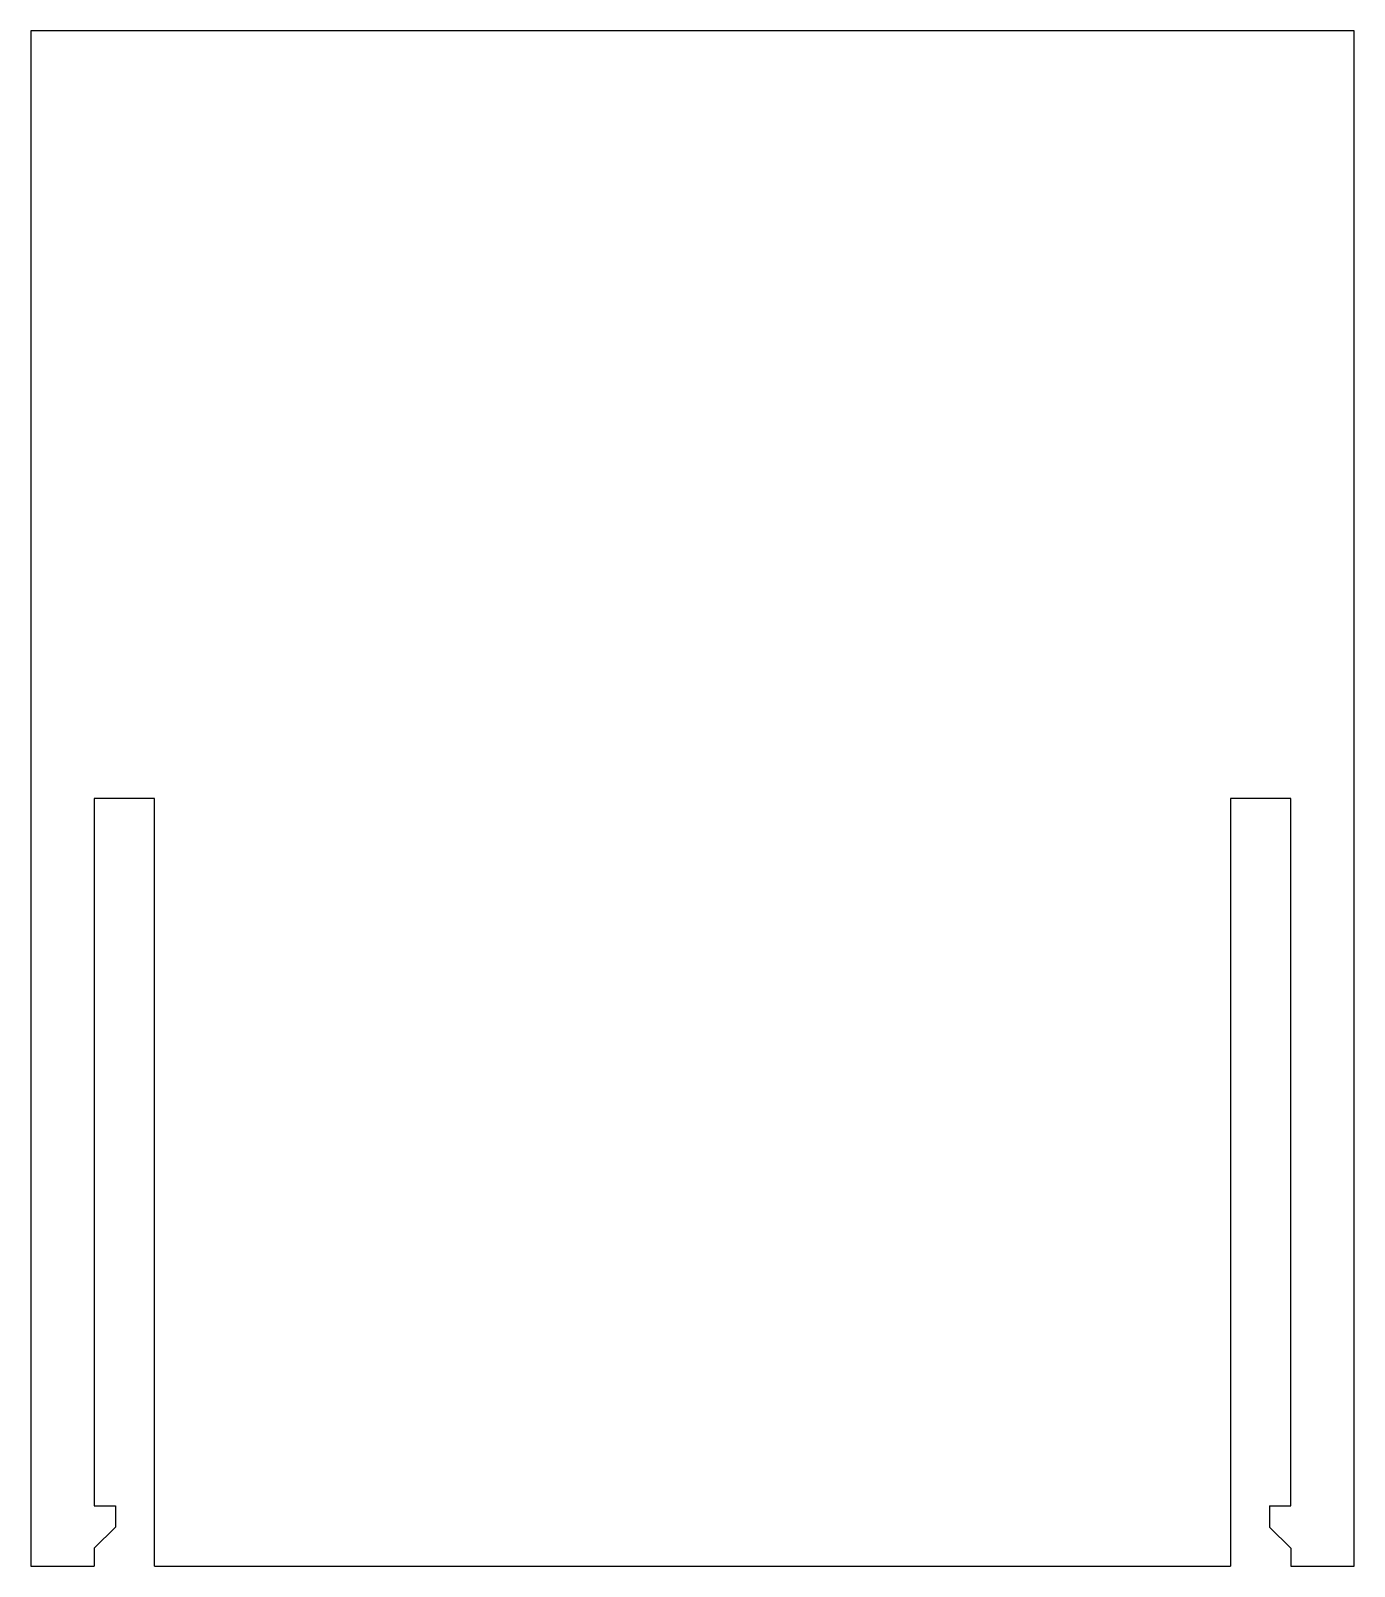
# Model space of a CAD drawing. Header units: millimetres. Extents: x -5.8 to 56.6, y -13.9 to 58.6.
import ezdxf

# ---------------------------------------------------------------- set-up
doc = ezdxf.new("R2010")
doc.units = ezdxf.units.MM

msp = doc.modelspace()

# ---------------------------------------------------------------- linework, layer by layer
at = {"color": 7, "linetype": 'Continuous', "lineweight": 25}
for p, q in [((-5.85, 58.644), (-5.85, -13.856)), ((56.65, 58.644), (-5.85, 58.644)), ((56.65, -13.856), (56.65, 58.644)), ((0, 22.394), (-2.85, 22.394)), ((-2.85, 22.394), (-2.85, -11.006)), ((0, -13.856), (0, 22.394)), ((53.65, 22.394), (50.8, 22.394)), ((50.8, 22.394), (50.8, -13.856)), ((53.65, -11.006), (53.65, 22.394)), ((-2.85, -11.006), (-1.85, -11.006)), ((-1.85, -11.006), (-1.85, -12.006)), ((52.65, -11.006), (52.65, -12.006)), ((52.65, -11.006), (53.65, -11.006)), ((-1.85, -12.006), (-2.85, -13.006)), ((52.65, -12.006), (53.65, -13.006)), ((-2.85, -13.006), (-2.85, -13.856)), ((53.65, -13.006), (53.65, -13.856)), ((-5.85, -13.856), (-2.85, -13.856)), ((0, -13.856), (50.8, -13.856)), ((53.65, -13.856), (56.65, -13.856))]:
    msp.add_line(p, q, dxfattribs=at)

doc.saveas('drawing.dxf')
